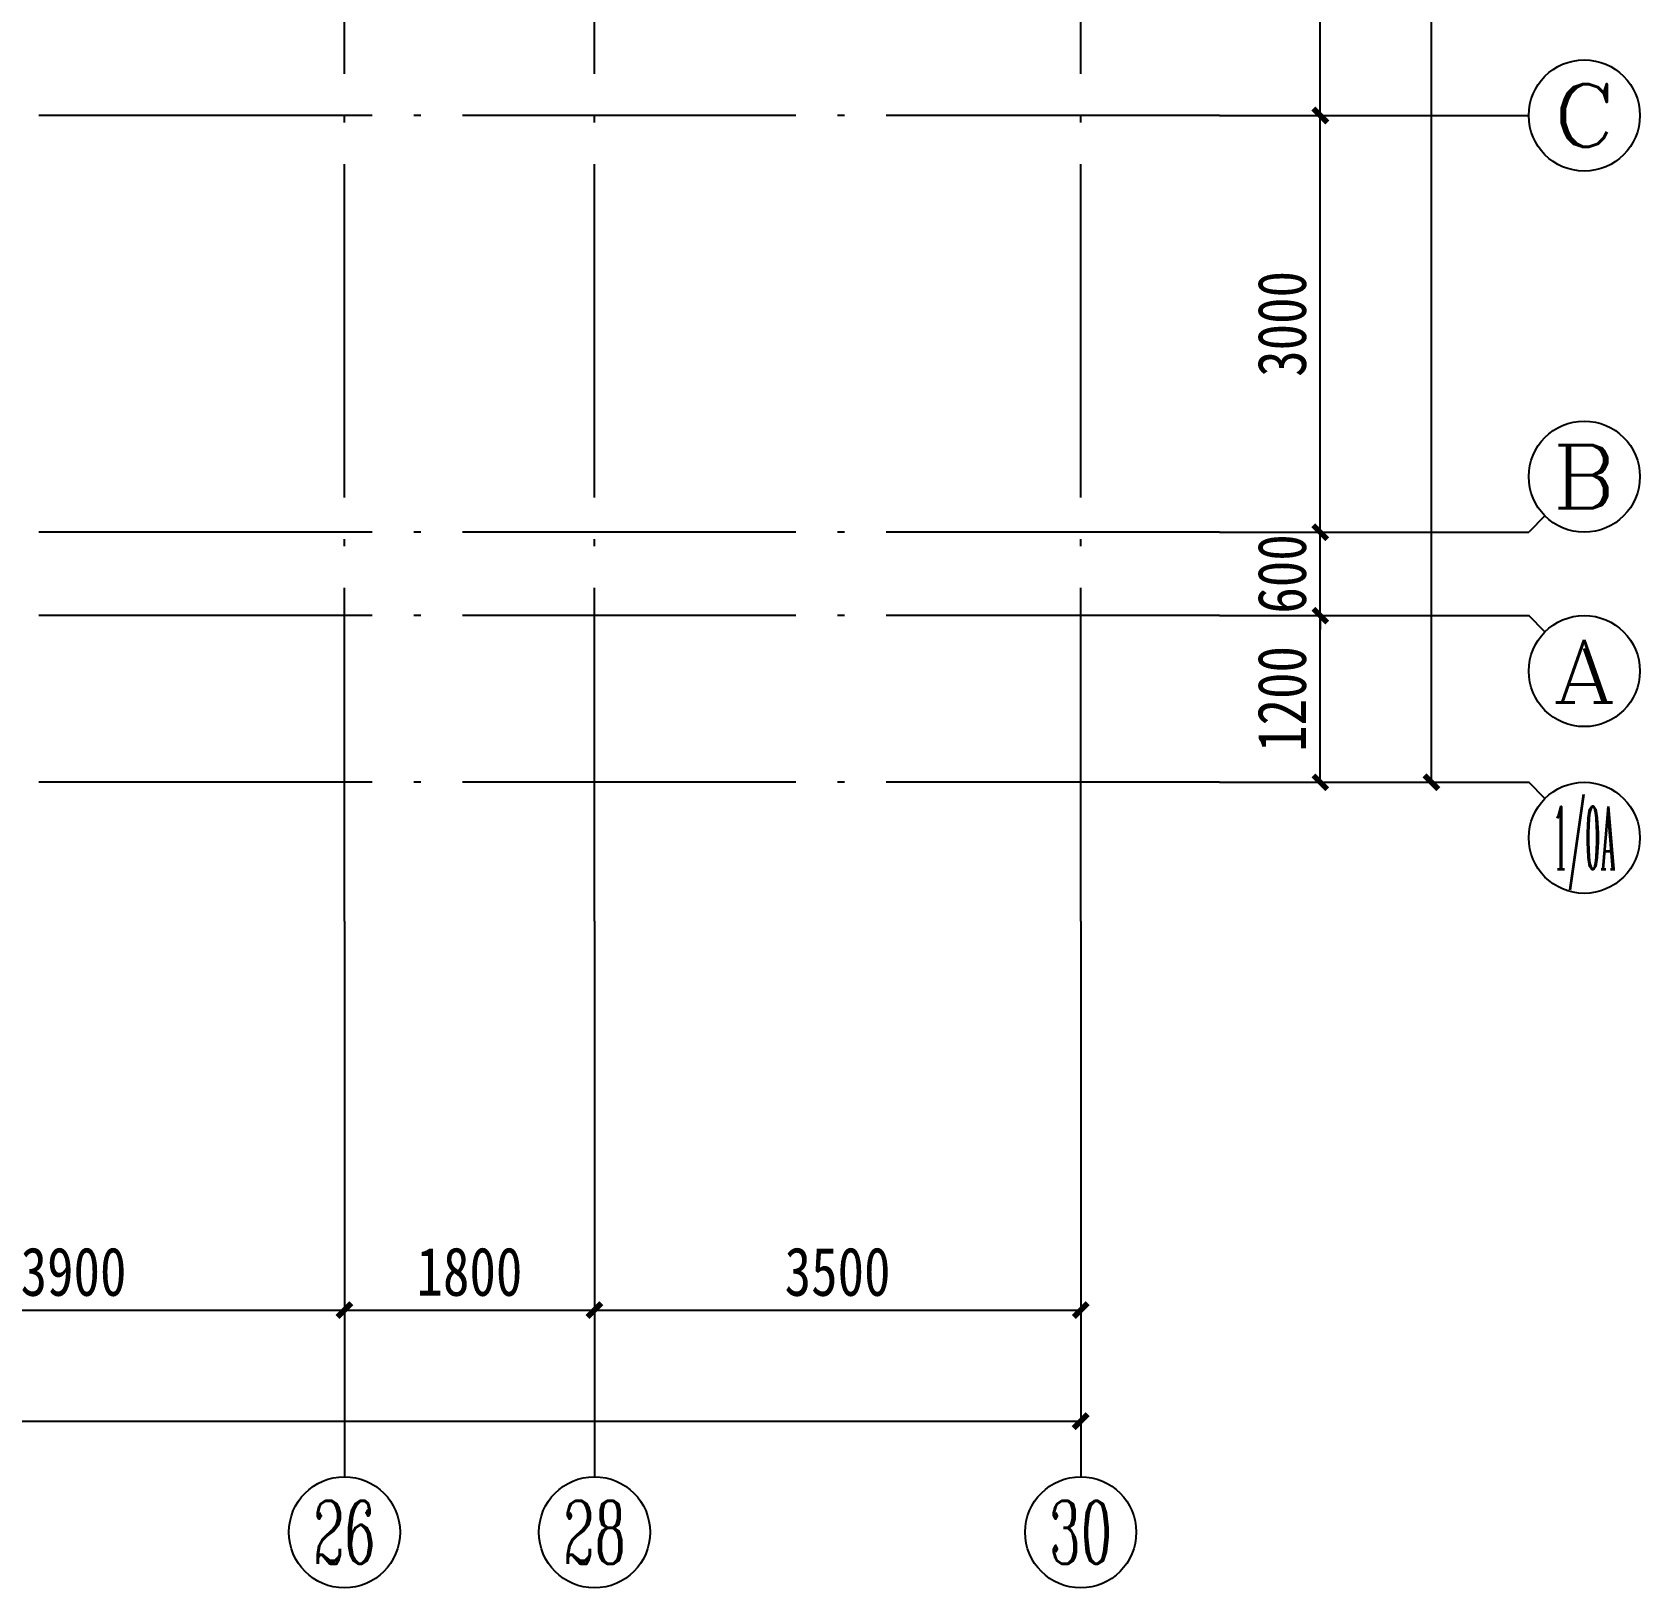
# Model space of a CAD drawing. Extents: x -144902 to 588294, y -160863 to 65494.
# Drawn here: x 18690 to 30263, y 35451 to 46651 of the extents above; entities that cross this region are included whole.
import ezdxf
from ezdxf.enums import TextEntityAlignment as Align

# ---------------------------------------------------------------- set-up
doc = ezdxf.new("R2010")
doc.units = 0
doc.header["$LTSCALE"] = 100
doc.linetypes.add('ACAD_ISO04W100', pattern=[30.5, 24, -3, 0.5, -3])
doc.layers.get('0').update_dxf_attribs({"linetype": 'CONTINUOUS'})
doc.layers.get('Defpoints').update_dxf_attribs({"linetype": 'CONTINUOUS'})
for name, color, linetype in [('AXIS', 3, 'CONTINUOUS'), ('AXIS_TEXT', 7, 'CONTINUOUS'), ('DOTE', 253, 'ACAD_ISO04W100')]:
    doc.layers.add(name, color=color, linetype=linetype)
doc.styles.add('_HZTXT', font='complex.shx', dxfattribs={"width": 0.7, "bigfont": 'tssdchn.shx'})
doc.styles.add('COMPLEX', font='COMPLEX')
doc.styles.add('DIM_FONT', font='SIMHEI.TTF', dxfattribs={"width": 0.8})
doc.dimstyles.new('_TCH_ARCH&&100', dxfattribs={"dimtxt": 350, "dimasz": 100, "dimexe": 250, "dimexo": 300, "dimgap": 100, "dimtad": 1, "dimdec": 0, "dimzin": 0, "dimdsep": 46, "dimtxsty": 'DIM_FONT', "dimblk": 'ARCHTICK', "dimcen": 0.09, "dimclrt": 7, "dimazin": 2, "dimtfac": 1, "dimtdec": 0, "dimtix": 1, "dimtmove": 2, "dimatfit": 3, "dimfxl": 1, "dimtolj": 1, "dimtzin": 0, "dimarcsym": 0})

# ---------------------------------------------------------------- blocks, each defined once
blk = doc.blocks.new('_ArchTick')
at = {"color": 0, "linetype": 'ByBlock', "const_width": 0.4}
blk.add_lwpolyline([(-0.5, -0.5), (0.5, 0.5)], dxfattribs=at)
blk = doc.blocks.new('*D514')
at = {"layer": 'AXIS', "color": 0, "lineweight": -2}
for p, q in [((27538, 42451), (28213, 42451)), ((27963, 41251), (27963, 42451)), ((27538, 41251), (28213, 41251))]:
    blk.add_line(p, q, dxfattribs=at)
at = {"layer": 'Defpoints', "color": 0}
for p in [(27238, 42451), (27963, 42451), (27238, 41251)]:
    blk.add_point(p, dxfattribs=at)
at = {"layer": 'AXIS', "color": 0, "lineweight": -2, "xscale": 100, "yscale": 100, "zscale": 100}
for p, rotation in [((27963, 42451), 90), ((27963, 41251), 270)]:
    blk.add_blockref('_ArchTick', p, dxfattribs=dict(at, rotation=rotation))
at = {"layer": 'AXIS', "color": 7, "insert": (27688, 41851), "char_height": 350, "attachment_point": 5, "rotation": 90, "style": 'DIM_FONT'}
blk.add_mtext('\\A1;1200', dxfattribs=at)
blk = doc.blocks.new('*D515')
at = {"layer": 'AXIS', "color": 0, "lineweight": -2}
for p, q in [((27963, 43051), (27963, 43151)), ((27538, 43051), (28213, 43051)), ((27963, 42451), (27963, 43051)), ((27538, 42451), (28213, 42451)), ((27963, 42451), (27963, 42351))]:
    blk.add_line(p, q, dxfattribs=at)
at = {"layer": 'Defpoints', "color": 0}
for p in [(27238, 43051), (27963, 43051), (27238, 42451)]:
    blk.add_point(p, dxfattribs=at)
at = {"layer": 'AXIS', "color": 0, "lineweight": -2, "xscale": 100, "yscale": 100, "zscale": 100}
for p, rotation in [((27963, 43051), 270), ((27963, 42451), 90)]:
    blk.add_blockref('_ArchTick', p, dxfattribs=dict(at, rotation=rotation))
at = {"layer": 'AXIS', "color": 7, "insert": (27688, 42751), "char_height": 350, "attachment_point": 5, "rotation": 90, "style": 'DIM_FONT'}
blk.add_mtext('\\A1;600', dxfattribs=at)
blk = doc.blocks.new('*D516')
at = {"layer": 'AXIS', "color": 0, "lineweight": -2}
for p, q in [((27538, 46051), (28213, 46051)), ((27963, 43051), (27963, 46051)), ((27538, 43051), (28213, 43051))]:
    blk.add_line(p, q, dxfattribs=at)
at = {"layer": 'Defpoints', "color": 0}
for p in [(27238, 46051), (27963, 46051), (27238, 43051)]:
    blk.add_point(p, dxfattribs=at)
at = {"layer": 'AXIS', "color": 0, "lineweight": -2, "xscale": 100, "yscale": 100, "zscale": 100}
for p, rotation in [((27963, 46051), 90), ((27963, 43051), 270)]:
    blk.add_blockref('_ArchTick', p, dxfattribs=dict(at, rotation=rotation))
at = {"layer": 'AXIS', "color": 7, "insert": (27688, 44551), "char_height": 350, "attachment_point": 5, "rotation": 90, "style": 'DIM_FONT'}
blk.add_mtext('\\A1;3000', dxfattribs=at)
blk = doc.blocks.new('*D517')
at = {"layer": 'AXIS', "color": 0, "lineweight": -2}
for p, q in [((27538, 48451), (28213, 48451)), ((27963, 46051), (27963, 48451)), ((27538, 46051), (28213, 46051))]:
    blk.add_line(p, q, dxfattribs=at)
at = {"layer": 'Defpoints', "color": 0}
for p in [(27238, 48451), (27963, 48451), (27238, 46051)]:
    blk.add_point(p, dxfattribs=at)
at = {"layer": 'AXIS', "color": 0, "lineweight": -2, "xscale": 100, "yscale": 100, "zscale": 100}
for p, rotation in [((27963, 48451), 90), ((27963, 46051), 270)]:
    blk.add_blockref('_ArchTick', p, dxfattribs=dict(at, rotation=rotation))
at = {"layer": 'AXIS', "color": 7, "insert": (27688, 47251), "char_height": 350, "attachment_point": 5, "rotation": 90, "style": 'DIM_FONT'}
blk.add_mtext('\\A1;2400', dxfattribs=at)
blk = doc.blocks.new('*D522')
at = {"layer": 'AXIS', "color": 0, "lineweight": -2}
for p, q in [((27538, 58651), (29013, 58651)), ((28763, 41251), (28763, 58651)), ((27538, 41251), (29013, 41251))]:
    blk.add_line(p, q, dxfattribs=at)
at = {"layer": 'Defpoints', "color": 0}
for p in [(27238, 58651), (28763, 58651), (27238, 41251, 0)]:
    blk.add_point(p, dxfattribs=at)
at = {"layer": 'AXIS', "color": 0, "lineweight": -2, "xscale": 100, "yscale": 100, "zscale": 100}
for p, rotation in [((28763, 58651), 90), ((28763, 41251), 270)]:
    blk.add_blockref('_ArchTick', p, dxfattribs=dict(at, rotation=rotation))
at = {"layer": 'AXIS', "color": 7, "insert": (28488, 49951), "char_height": 350, "attachment_point": 5, "rotation": 90, "style": 'DIM_FONT'}
blk.add_mtext('\\A1;17400', dxfattribs=at)
blk = doc.blocks.new('*D542')
at = {"layer": 'AXIS', "color": 0, "lineweight": -2}
for p, q in [((22738, 39951), (22738, 37201)), ((26238, 39951), (26238, 37201)), ((22738, 37451), (26238, 37451))]:
    blk.add_line(p, q, dxfattribs=at)
at = {"layer": 'Defpoints', "color": 0}
for p in [(22738, 40251), (26238, 40251), (26238, 37451)]:
    blk.add_point(p, dxfattribs=at)
at = {"layer": 'AXIS', "color": 0, "lineweight": -2, "xscale": 100, "yscale": 100, "zscale": 100, "rotation": 180}
blk.add_blockref('_ArchTick', (22738, 37451), dxfattribs=at)
at = {"layer": 'AXIS', "color": 0, "lineweight": -2, "xscale": 100, "yscale": 100, "zscale": 100}
blk.add_blockref('_ArchTick', (26238, 37451), dxfattribs=at)
at = {"layer": 'AXIS', "color": 7, "insert": (24488, 37726), "char_height": 350, "attachment_point": 5, "style": 'DIM_FONT'}
blk.add_mtext('\\A1;3500', dxfattribs=at)
blk = doc.blocks.new('*D543')
at = {"layer": 'AXIS', "color": 0, "lineweight": -2}
for p, q in [((20938, 39951), (20938, 37201)), ((22738, 39951), (22738, 37201)), ((20938, 37451), (22738, 37451))]:
    blk.add_line(p, q, dxfattribs=at)
at = {"layer": 'Defpoints', "color": 0}
for p in [(20938, 40251), (22738, 40251), (22738, 37451)]:
    blk.add_point(p, dxfattribs=at)
at = {"layer": 'AXIS', "color": 0, "lineweight": -2, "xscale": 100, "yscale": 100, "zscale": 100, "rotation": 180}
blk.add_blockref('_ArchTick', (20938, 37451), dxfattribs=at)
at = {"layer": 'AXIS', "color": 0, "lineweight": -2, "xscale": 100, "yscale": 100, "zscale": 100}
blk.add_blockref('_ArchTick', (22738, 37451), dxfattribs=at)
at = {"layer": 'AXIS', "color": 7, "insert": (21838, 37726), "char_height": 350, "attachment_point": 5, "style": 'DIM_FONT'}
blk.add_mtext('\\A1;1800', dxfattribs=at)
blk = doc.blocks.new('*D544')
at = {"layer": 'AXIS', "color": 0, "lineweight": -2}
for p, q in [((17038, 39951), (17038, 37201)), ((20938, 39951), (20938, 37201)), ((17038, 37451), (20938, 37451))]:
    blk.add_line(p, q, dxfattribs=at)
at = {"layer": 'Defpoints', "color": 0}
for p in [(17038, 40251), (20938, 40251), (20938, 37451)]:
    blk.add_point(p, dxfattribs=at)
at = {"layer": 'AXIS', "color": 0, "lineweight": -2, "xscale": 100, "yscale": 100, "zscale": 100, "rotation": 180}
blk.add_blockref('_ArchTick', (17038, 37451), dxfattribs=at)
at = {"layer": 'AXIS', "color": 0, "lineweight": -2, "xscale": 100, "yscale": 100, "zscale": 100}
blk.add_blockref('_ArchTick', (20938, 37451), dxfattribs=at)
at = {"layer": 'AXIS', "color": 7, "insert": (18988, 37726), "char_height": 350, "attachment_point": 5, "style": 'DIM_FONT'}
blk.add_mtext('\\A1;3900', dxfattribs=at)
blk = doc.blocks.new('*D558')
at = {"layer": 'AXIS', "color": 0, "lineweight": -2}
for p, q in [((-12862, 39951), (-12862, 36401)), ((26238, 39951), (26238, 36401)), ((-12862, 36651), (26238, 36651))]:
    blk.add_line(p, q, dxfattribs=at)
at = {"layer": 'Defpoints', "color": 0}
for p in [(-12862, 40251, 0), (26238, 40251, 0), (26238, 36651)]:
    blk.add_point(p, dxfattribs=at)
at = {"layer": 'AXIS', "color": 0, "lineweight": -2, "xscale": 100, "yscale": 100, "zscale": 100, "rotation": 180}
blk.add_blockref('_ArchTick', (-12862, 36651), dxfattribs=at)
at = {"layer": 'AXIS', "color": 0, "lineweight": -2, "xscale": 100, "yscale": 100, "zscale": 100}
blk.add_blockref('_ArchTick', (26238, 36651), dxfattribs=at)
at = {"layer": 'AXIS', "color": 7, "insert": (6688, 36926), "char_height": 350, "attachment_point": 5, "style": 'DIM_FONT'}
blk.add_mtext('\\A1;39100', dxfattribs=at)
blk = doc.blocks.new('_AXISO')
blk.add_circle((0, 0), 0.5)
at = {"layer": 'AXIS_TEXT', "style": 'COMPLEX', "width": 1.041667}
blk.add_attdef('A', text='', height=0.56, dxfattribs=at).set_placement((-0.25, -0.28), (0.25, -0.28), align=Align.FIT)

msp = doc.modelspace()

# ---------------------------------------------------------------- linework, layer by layer
at = {"layer": 'AXIS'}
for p, q in [((27238.296, 46051.407, 0), (29463.296, 46051.407, 0)), ((29580.453, 43168.564, 0), (29463.296, 43051.407, 0)), ((27238.296, 43051.407, 0), (29463.296, 43051.407, 0)), ((27238.296, 42451.407, 0), (29463.296, 42451.407, 0)), ((29580.453, 42334.25, 0), (29463.296, 42451.407, 0)), ((27238.296, 41251.407, 0), (29463.296, 41251.407, 0)), ((29580.453, 41134.25, 0), (29463.296, 41251.407, 0)), ((20938.296, 40251.407, 0), (20938.296, 36251.407, 0)), ((22738.296, 40251.407, 0), (22738.296, 36251.407, 0)), ((26238.296, 40251.407, 0), (26238.296, 36251.407, 0))]:
    msp.add_line(p, q, dxfattribs=at)
at = {"layer": 'DOTE'}
for p, q in [((26238.296, 40251.407), (26238.296, 59651.407)), ((20938.296, 40251.407), (20938.296, 51751.407)), ((22738.296, 40251.407), (22738.296, 51751.407)), ((27238.296, 46051.407), (-13861.704, 46051.407)), ((27238.296, 43051.407), (-13861.704, 43051.407)), ((27238.296, 42451.407), (12238.296, 42451.407)), ((27238.296, 41251.407), (-13861.704, 41251.407))]:
    msp.add_line(p, q, dxfattribs=at)

# ---------------------------------------------------------------- block references
at = {"layer": 'AXIS'}
ref = msp.add_blockref('_AXISO', (29863.296, 46051.407, 0), dxfattribs=dict(at, xscale=800, yscale=800, zscale=800))
ref.add_attrib('A', 'C', dxfattribs={"layer": 'AXIS_TEXT', "height": 452.548, "style": '_HZTXT', "width": 1.4}).set_placement((29637.022, 45825.133, 0), (30089.57, 45825.133, 0), align=Align.FIT)
ref = msp.add_blockref('_AXISO', (29863.296, 43451.407, 0), dxfattribs=dict(at, xscale=800, yscale=800, zscale=800))
ref.add_attrib('A', 'B', dxfattribs={"layer": 'AXIS_TEXT', "height": 452.548, "style": '_HZTXT', "width": 1.235294}).set_placement((29637.022, 43225.133, 0), (30089.57, 43225.133, 0), align=Align.FIT)
ref = msp.add_blockref('_AXISO', (29863.296, 42051.407, 0), dxfattribs=dict(at, xscale=800, yscale=800, zscale=800))
ref.add_attrib('A', 'A', dxfattribs={"layer": 'AXIS_TEXT', "height": 452.548, "style": '_HZTXT', "width": 1.166667}).set_placement((29637.022, 41825.133, 0), (30089.57, 41825.133, 0), align=Align.FIT)
ref = msp.add_blockref('_AXISO', (29863.296, 40851.407, 0), dxfattribs=dict(at, xscale=800, yscale=800, zscale=800))
ref.add_attrib('A', '1/0A', dxfattribs={"layer": 'AXIS_TEXT', "height": 452.5483, "style": '_HZTXT', "width": 0.28}).set_placement((29637.022, 40625.133, 0), (30089.57, 40625.133, 0), align=Align.FIT)
ref = msp.add_blockref('_AXISO', (20938.296, 35851.407, 0), dxfattribs=dict(at, xscale=800, yscale=800, zscale=800))
ref.add_attrib('A', '26', dxfattribs={"layer": 'AXIS_TEXT', "height": 452.5483, "style": '_HZTXT', "width": 0.617647}).set_placement((20712.022, 35625.133, 0), (21164.57, 35625.133, 0), align=Align.FIT)
ref = msp.add_blockref('_AXISO', (22738.296, 35851.407, 0), dxfattribs=dict(at, xscale=800, yscale=800, zscale=800))
ref.add_attrib('A', '28', dxfattribs={"layer": 'AXIS_TEXT', "height": 452.5483, "style": '_HZTXT', "width": 0.617647}).set_placement((22512.022, 35625.133, 0), (22964.57, 35625.133, 0), align=Align.FIT)
ref = msp.add_blockref('_AXISO', (26238.296, 35851.407, 0), dxfattribs=dict(at, xscale=800, yscale=800, zscale=800))
ref.add_attrib('A', '30', dxfattribs={"layer": 'AXIS_TEXT', "height": 452.5483, "style": '_HZTXT', "width": 0.636364}).set_placement((26012.022, 35625.133, 0), (26464.57, 35625.133, 0), align=Align.FIT)

# ---------------------------------------------------------------- dimensions: what is measured, and where the dimension line sits
for p1, p2, distance, picture, middle in [((27238.296, 41251.407), (27238.296, 58651.407, 0), -1525, '*D522', (28488.296, 49951.407, 0)), ((27238.296, 46051.407, 0), (27238.296, 48451.407, 0), -725, '*D517', (27688.296, 47251.407, 0)), ((27238.296, 43051.407, 0), (27238.296, 46051.407, 0), -725, '*D516', (27688.296, 44551.407, 0)), ((27238.296, 42451.407, 0), (27238.296, 43051.407, 0), -725, '*D515', (27688.296, 42751.407, 0)), ((27238.296, 41251.407, 0), (27238.296, 42451.407, 0), -725, '*D514', (27688.296, 41851.407, 0)), ((-12861.704, 40251.407), (26238.296, 40251.407), -3600, '*D558', (6688.296, 36926.407, 0)), ((17038.296, 40251.407, 0), (20938.296, 40251.407, 0), -2800, '*D544', (18988.296, 37726.407, 0)), ((20938.296, 40251.407, 0), (22738.296, 40251.407, 0), -2800, '*D543', (21838.296, 37726.407, 0)), ((22738.296, 40251.407, 0), (26238.296, 40251.407, 0), -2800, '*D542', (24488.296, 37726.407, 0))]:
    dim = msp.add_aligned_dim(p1=p1, p2=p2, distance=distance, dimstyle='_TCH_ARCH&&100', dxfattribs=at)
    dim.commit()
    dim.dimension.update_dxf_attribs({"geometry": picture, "text_midpoint": middle})

doc.saveas('drawing.dxf')
